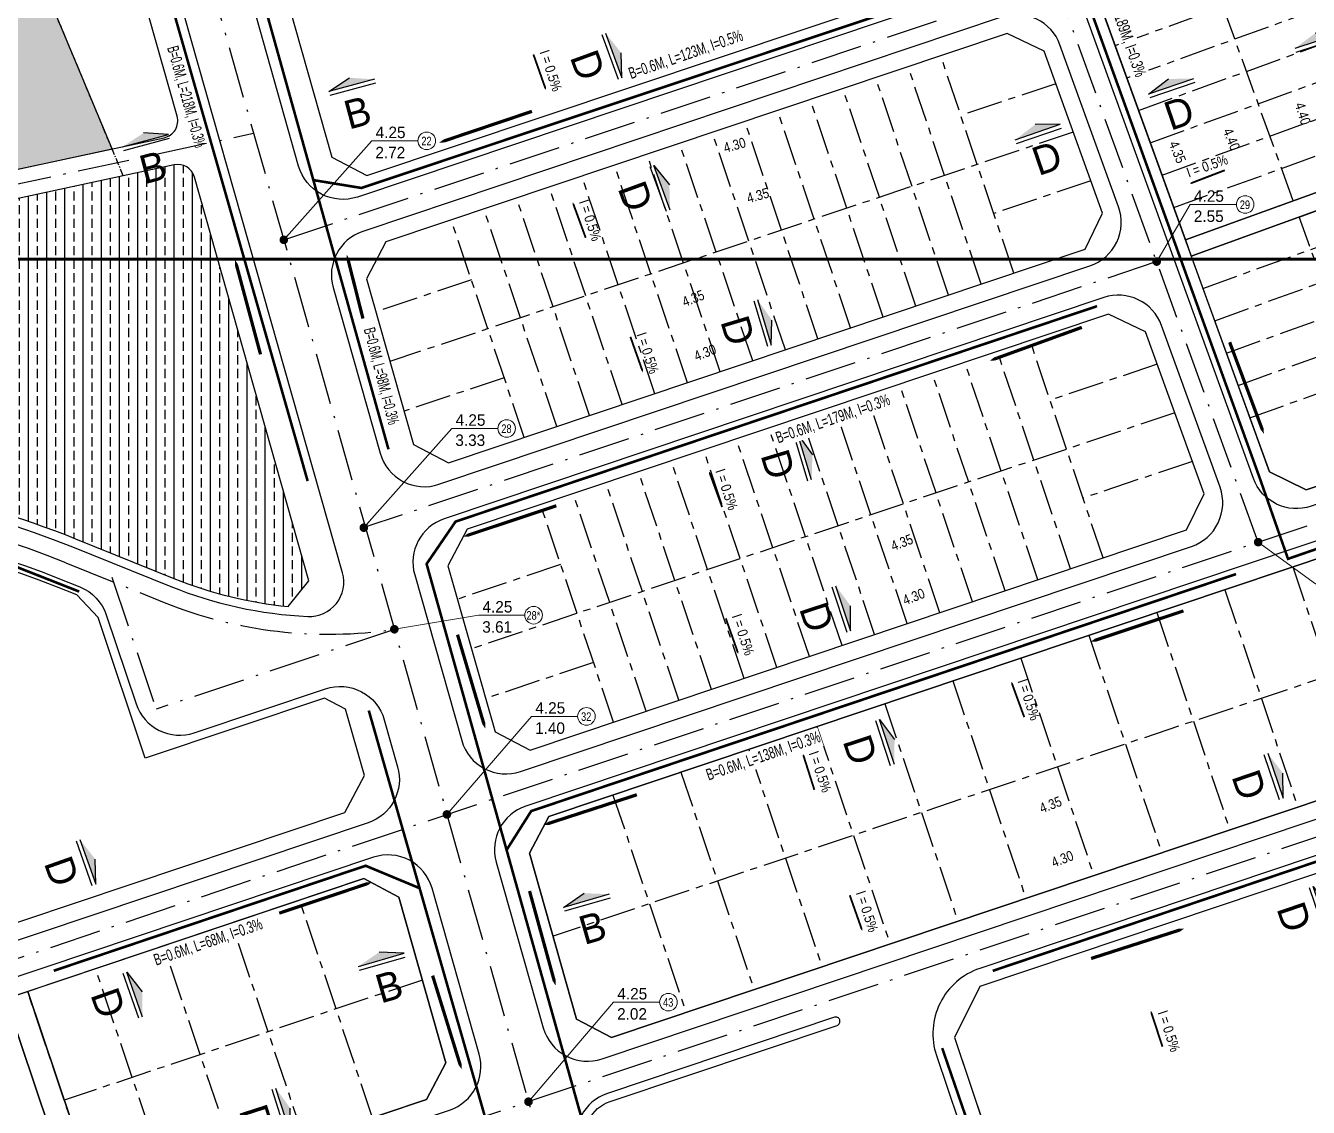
# Model space of a CAD drawing. Header units: metres. Extents: x 563124 to 573994, y 2062953 to 2068466.
# Drawn here: x 568413.4 to 568637, y 2066088.3 to 2066276.8 of the extents above; entities that cross this region are included whole.
import ezdxf
from ezdxf.enums import TextEntityAlignment as Align

# ---------------------------------------------------------------- set-up
doc = ezdxf.new("R2010")
doc.units = ezdxf.units.M
doc.linetypes.add('ACAD_ISO10W100', pattern=[18.5, 12, -3, 0.5, -3])
doc.linetypes.add('CENTER', pattern=[2, 1.25, -0.25, 0.25, -0.25])
for name, color, linetype in [('BoThamCo', 94, 'CONTINUOUS'), ('ChiaLo', 128, 'CENTER'), ('datOBt', 42, 'CONTINUOUS'), ('datoHonHop', 42, 'CONTINUOUS'), ('datOlienke', 42, 'CONTINUOUS'), ('datTruog', 134, 'CONTINUOUS'), ('do doc SN', 3, 'CONTINUOUS'), ('hacth', 7, 'CONTINUOUS'), ('Khung ban ve', 7, 'CONTINUOUS'), ('LogDg', 7, 'CONTINUOUS'), ('MC', 7, 'CONTINUOUS'), ('Nut tim', 7, 'CONTINUOUS'), ('thoatnuoc', 3, 'CONTINUOUS'), ('TimDg', 222, 'CONTINUOUS'), ('TNuoc', 7, 'CONTINUOUS'), ('ViaHeS', 32, 'CONTINUOUS')]:
    doc.layers.add(name, color=color, linetype=linetype)
doc.layers.add('caodotimduong', color=5, linetype='CONTINUOUS', lineweight=15)
doc.layers.add('TN', color=3, linetype='CONTINUOUS', lineweight=5)
doc.styles.add('IN', font='VHARIALN.ttf')
doc.styles.add('solo', font='VHARIALN.ttf')
doc.styles.add('STYLE3', font='VHBODO.ttf', dxfattribs={"width": 0.8, "height": 2.2})
doc.styles.add('text', font='VHARIALN.ttf')
doc.styles.add('VnBlackH', font='VHBLACK.ttf')
doc.linetypes.add('TN_WATER_SUPPLY', pattern='A,0.5,-0.2,["TN",Standard,S=0.1,R=0,X=-0.1,Y=-0.05],-0.2', length=0.9)
doc.dimstyles.new('kichthuocnut', dxfattribs={"dimtxt": 1.1, "dimasz": 0.5, "dimexe": 0.5, "dimexo": 0.5, "dimgap": 0.5, "dimtad": 1, "dimzin": 0, "dimdsep": 46, "dimtxsty": 'solo', "dimblk": 'BOXFILLED', "dimcen": 0.09, "dimdle": 1, "dimclrd": 256, "dimclre": 256, "dimclrt": 7, "dimadec": 0, "dimazin": 0, "dimtfac": 1, "dimtix": 1, "dimtofl": 0, "dimtmove": 1, "dimatfit": 3, "dimldrblk": 'ARCHTICK', "dimfxl": 1, "dimtfill": 1, "dimtfillclr": 2, "dimtolj": 1, "dimtzin": 0, "dimlwd": -1, "dimlwe": -1, "dimarcsym": 0})

# ---------------------------------------------------------------- blocks, each defined once
blk = doc.blocks.new('b')
at = {"layer": 'MC', "linetype": 'Continuous', "extrusion": (3.39823e-17, -4.39919e-09, 1)}
blk.add_hatch(color=6, dxfattribs=at).paths.add_polyline_path([(-717.1, 263.7), (-554.1, 209.3), (-880.1, 209.3)])
at = {"layer": 'MC', "linetype": 'Continuous', "extrusion": (-3.39823e-17, -4.39919e-09, 1)}
blk.add_hatch(color=6, dxfattribs=at).paths.add_polyline_path([(747, 263.7), (584, 209.3), (910, 209.3)])
at = {"layer": 'MC', "color": 6, "linetype": 'Continuous'}
for p, q in [((-880.1, 209.3, 0), (-554.1, 209.3, 0)), ((-880.1, 182.2, 0), (-554.1, 182.2, 0)), ((-554.1, 209.3, 0), (-717.1, 263.7, 0)), ((584, 209.3, 0), (747, 263.7, 0)), ((910, 209.3, 0), (584, 209.3, 0)), ((910, 182.2, 0), (584, 182.2, 0))]:
    blk.add_line(p, q, dxfattribs=at)
at = {"layer": 'MC', "style": 'VnBlackH'}
for rotation, p in [(0, (-715.6, -78.9)), (360, (737.6, -78.9))]:
    blk.add_text('b', height=196.9, rotation=rotation, dxfattribs=at).set_placement(p, align=Align.CENTER)
blk = doc.blocks.new('a')
at = {"layer": 'MC', "linetype": 'Continuous', "extrusion": (3.39823e-17, -4.39919e-09, 1)}
blk.add_hatch(color=6, dxfattribs=at).paths.add_polyline_path([(-964.2, 96.3), (-801.2, 42), (-1127.2, 42)])
at = {"layer": 'MC', "linetype": 'Continuous', "extrusion": (-3.39823e-17, -4.39919e-09, 1)}
blk.add_hatch(color=6, dxfattribs=at).paths.add_polyline_path([(992.3, 101.7), (829.3, 47.3), (1155.3, 47.3)])
at = {"layer": 'MC', "color": 6, "linetype": 'Continuous'}
for p, q in [((-801.2, 42, 0), (-964.2, 96.3, 0)), ((829.3, 47.3, 0), (992.3, 101.7, 0)), ((-1127.2, 42, 0), (-801.2, 42, 0)), ((-1127.2, 14.8, 0), (-801.2, 14.8, 0)), ((1155.3, 47.3, 0), (829.3, 47.3, 0)), ((1155.3, 20.2, 0), (829.3, 20.2, 0))]:
    blk.add_line(p, q, dxfattribs=at)
at = {"layer": 'MC', "style": 'VnBlackH'}
for rotation, p in [(0, (-962.7, -246.3)), (360, (990.2, -240.9))]:
    blk.add_text('a', height=196.9, rotation=rotation, dxfattribs=at).set_placement(p, align=Align.CENTER)
blk = doc.blocks.new('e')
at = {"layer": 'MC', "linetype": 'Continuous', "extrusion": (3.39823e-17, -4.39919e-09, 1)}
blk.add_hatch(color=6, dxfattribs=at).paths.add_polyline_path([(-473.5, 281.8), (-310.5, 227.4), (-636.5, 227.4)])
at = {"layer": 'MC', "linetype": 'Continuous', "extrusion": (-3.39823e-17, -4.39919e-09, 1)}
blk.add_hatch(color=6, dxfattribs=at).paths.add_polyline_path([(492.9, 281.8), (329.9, 227.4), (655.9, 227.4)])
at = {"layer": 'MC', "color": 6, "linetype": 'Continuous'}
for p, q in [((-310.5, 227.4, 0), (-473.5, 281.8, 0)), ((329.9, 227.4, 0), (492.9, 281.8, 0)), ((-636.5, 227.4, 0), (-310.5, 227.4, 0)), ((-636.5, 200.3, 0), (-310.5, 200.3, 0)), ((655.9, 227.4, 0), (329.9, 227.4, 0)), ((655.9, 200.3, 0), (329.9, 200.3, 0))]:
    blk.add_line(p, q, dxfattribs=at)
at = {"layer": 'MC', "style": 'VnBlackH'}
for rotation, p in [(0, (-472, -60.8)), (360, (486.2, -60.8))]:
    blk.add_text('d', height=196.9, rotation=rotation, dxfattribs=at).set_placement(p, align=Align.CENTER)
blk = doc.blocks.new('mt')
at = {"layer": 'TN', "linetype": 'Continuous'}
blk.add_lwpolyline([(6347, 0, 567, 567, 0), (-7039, 0, 2268, 0, 0), (-10714, 0, 0, 0, 0)], format="xyseb", dxfattribs=at)

msp = doc.modelspace()

# ---------------------------------------------------------------- hatches: boundary and pattern name
at = {"layer": 'hacth'}
h = msp.add_hatch(dxfattribs=at)
h.set_pattern_fill('BRASS', color=57, scale=0.5, angle=90, style=0)
h.paths.add_polyline_path([(568359.09, 2066256.948), (568360.185, 2066253.781), (568340.315, 2066246.91), (568339.22, 2066250.077)], flags=16)
h.paths.add_polyline_path([(568442.819, 2066250.432, 0.3954223), (568439.302, 2066252.545), (568382.417, 2066240.301, 0.0181571), (568378.37, 2066239.275), (568349.891, 2066230.943, 0.4262864), (568347.891, 2066227.104), (568356.485, 2066201.655), (568360.444, 2066198.883, -0.0996227), (568422.115, 2066187.364), (568439.249, 2066180.456, 0.071574), (568459.168, 2066175.575), (568462.793, 2066180.071)])
h.paths.add_polyline_path([(568342.637, 2066227.035, 0.1166768), (568341.784, 2066228.402), (568335.438, 2066234.686, 0.3028191), (568332.716, 2066235.217), (568317.63, 2066231.093, 0.056028), (568305.695, 2066226.343), (568262.81, 2066203.429, 0.3612887), (568261.363, 2066199.877, -0.011809), (568263.388, 2066192.916), (568266.934, 2066179.56, -0.0193472), (568267.95, 2066175.031), (568271.067, 2066173.479), (568286.52, 2066181.72), (568310.209, 2066189.997, -0.0630375), (568349.263, 2066198.333), (568351.294, 2066201.4)])
h.paths.add_polyline_path([(568321.14, 2066195.582, -1), (568318.077, 2066195.582, -1)], flags=16)
h.paths.add_polyline_path([(568413.88, 2066322.671), (568416.755, 2066326.704), (568419.18, 2066324.975), (568416.305, 2066320.942)], flags=24)
h.paths.add_polyline_path([(568341.892, 2066247.309), (568358.683, 2066253.115), (568357.421, 2066256.764), (568340.63, 2066250.957)], flags=24)
h.paths.add_polyline_path([(568320.418, 2066293.857), (568323.28, 2066287.337), (568330.147, 2066290.351), (568327.286, 2066296.871)], flags=24)
h.paths.add_polyline_path([(568432.941, 2066247.542), (568440.186, 2066249.48), (568438.248, 2066256.726), (568431.003, 2066254.787)], flags=9)
h.paths.add_polyline_path([(568367.857, 2066209.436), (568367.509, 2066202.324), (568375, 2066201.957), (568375.348, 2066209.069)], flags=24)
h.paths.add_polyline_path([(568309.343, 2066191.913), (568317.176, 2066191.913), (568317.176, 2066195.127), (568309.343, 2066195.127)], flags=24)
h.paths.add_polyline_path([(568309.398, 2066195.481), (568317.209, 2066195.481), (568317.209, 2066198.63), (568309.398, 2066198.63)], flags=24)
h.paths.add_polyline_path([(568318.005, 2066194.321), (568321.128, 2066194.321), (568321.128, 2066196.731), (568318.005, 2066196.731)], flags=24)
h = msp.add_hatch(dxfattribs=at)
h.set_pattern_fill('BRASS', color=57, scale=0.5, angle=90, style=0)
edge = h.paths.add_edge_path()
edge.add_line((568234.799, 2066267.869), (568232.225, 2066278.544))
edge.add_line((568232.225, 2066278.544), (568227.187, 2066278.888))
edge.add_line((568227.187, 2066278.888), (568224.265, 2066278.555))
edge.add_line((568224.265, 2066278.555), (568138.255, 2066248.525))
edge.add_line((568138.255, 2066248.525), (568131.525, 2066258.385))
edge.add_line((568131.525, 2066258.385), (568126.293, 2066270.091))
edge.add_line((568126.293, 2066270.091), (568119.492, 2066277.872))
edge.add_line((568119.492, 2066277.872), (568114.568, 2066284.564))
edge.add_line((568114.568, 2066284.564), (568111.862, 2066288.416))
edge.add_line((568111.862, 2066288.416), (568108.094, 2066295.332))
edge.add_line((568108.094, 2066295.332), (568103.736, 2066304.4))
edge.add_line((568103.736, 2066304.4), (568102.558, 2066306.85))
edge.add_line((568102.558, 2066306.85), (568098.717, 2066308.781))
edge.add_line((568098.717, 2066308.781), (568087.675, 2066315.185))
edge.add_line((568087.675, 2066315.185), (568082.61, 2066314.38))
edge.add_line((568082.61, 2066314.38), (568082.311, 2066314.099))
edge.add_line((568082.311, 2066314.099), (568079.898, 2066299.359))
edge.add_arc((568197.335, 2066280.133), 119, 170.7022, 193.43672)
edge.add_line((568081.592, 2066252.481), (568084.872, 2066241.618))
edge.add_line((568084.872, 2066241.618), (568089.87, 2066227.463))
edge.add_line((568089.87, 2066227.463), (568090.433, 2066225.917))
edge.add_arc((568202.25, 2066266.634), 119, 200.00841, 209.03546)
edge.add_line((568098.206, 2066208.877), (568103.484, 2066199.369))
edge.add_line((568103.484, 2066199.369), (568106.294, 2066198.406))
edge.add_line((568106.294, 2066198.406), (568124.125, 2066206.032))
edge.add_arc((568184.091, 2066065.817), 152.5, 103.41777, 113.15484, ccw=False)
edge.add_line((568148.703, 2066214.154), (568221.281, 2066231.468))
edge.add_line((568221.281, 2066231.468), (568239.486, 2066235.005))
edge.add_arc((568238.914, 2066237.95), 3, 280.99448, 373.53287)
edge.add_line((568241.831, 2066238.652), (568234.799, 2066267.869))
edge = h.paths.add_edge_path()
edge.add_line((568410.778, 2066297.692), (568408.907, 2066301.763))
edge.add_line((568408.907, 2066301.763), (568395.646, 2066296.809))
edge.add_line((568395.646, 2066296.809), (568386.627, 2066323.963))
edge.add_line((568386.627, 2066323.963), (568375.518, 2066321.158))
edge.add_line((568375.518, 2066321.158), (568368.701, 2066319.568))
edge.add_line((568368.701, 2066319.568), (568358.579, 2066318.298))
edge.add_line((568358.579, 2066318.298), (568309.336, 2066293.103))
edge.add_line((568309.336, 2066293.103), (568282.663, 2066285.207))
edge.add_line((568282.663, 2066285.207), (568271.62, 2066283.949))
edge.add_line((568271.62, 2066283.949), (568262.924, 2066280.934))
edge.add_line((568262.924, 2066280.934), (568245.6, 2066277.632))
edge.add_line((568245.6, 2066277.632), (568239.616, 2066278.04))
edge.add_line((568239.616, 2066278.04), (568241.595, 2066269.544))
edge.add_line((568241.595, 2066269.544), (568250.217, 2066233.723))
edge.add_arc((568392.65, 2066268.004), 146.5, 193.53287, 199.85973)
edge.add_line((568254.862, 2066218.235), (568257.737, 2066210.277))
edge.add_arc((568260.558, 2066211.297), 3, 199.85973, 298.11578)
edge.add_line((568261.972, 2066208.651), (568303.339, 2066230.753))
edge.add_arc((568332.792, 2066175.628), 62.5, 105.28852, 118.11578, ccw=False)
edge.add_line((568316.312, 2066235.916), (568332.554, 2066240.356))
edge.add_arc((568334.136, 2066234.568), 6, 45.27983, 105.28852, ccw=False)
edge.add_line((568338.358, 2066238.832), (568341.821, 2066235.403))
edge.add_arc((568343.932, 2066237.534), 3, 225.27983, 269.99971)
edge.add_arc((568343.932, 2066237.534), 3, 269.99971, 286.30827)
edge.add_line((568344.774, 2066234.655), (568376.966, 2066244.074))
edge.add_arc((568394.517, 2066184.088), 62.5, 102.14743, 106.30827, ccw=False)
edge.add_line((568381.365, 2066245.189), (568428.468, 2066255.328))
edge.add_line((568428.468, 2066255.328), (568410.778, 2066297.692))

# ---------------------------------------------------------------- linework, layer by layer
at = {"layer": 'BoThamCo'}
for points in [[(568583.434, 2066293.042), (568576.454, 2066312.339), (568569.935, 2066315.708), (568462.842, 2066286.091), (568459.389, 2066279.949), (568466.786, 2066253.891), (568472.891, 2066250.671), (568580.394, 2066286.749)], [(568654.202, 2066250.266), (568653.181, 2066253.087), (568615.566, 2066239.483), (568616.587, 2066236.661)], [(568413.755, 2066108.468), (568409.963, 2066107.195), (568422.689, 2066069.274), (568426.482, 2066070.546)]]:
    msp.add_lwpolyline(points, close=True, dxfattribs=at)
at = {"layer": 'caodotimduong', "color": 5, "ltscale": 75}
for centre in [(568483.318, 2066256.746), (568625.983, 2066245.648), (568497.254, 2066206.602), (568501.945, 2066174.047), (568511.157, 2066156.412), (568525.449, 2066106.597)]:
    msp.add_circle(centre, 1.532, dxfattribs=at)
at = {"layer": 'ChiaLo', "elevation": 0}
msp.add_lwpolyline([(568430.427, 2066250.635), (568410.778, 2066297.692), (568408.907, 2066301.763), (568395.646, 2066296.809), (568386.627, 2066323.963), (568375.518, 2066321.158), (568368.701, 2066319.568), (568358.579, 2066318.298), (568309.336, 2066293.103), (568282.663, 2066285.207), (568271.62, 2066283.949), (568262.924, 2066280.934)], dxfattribs=at)
at = {"layer": 'ChiaLo', "ltscale": 5}
for points in [[(568634.374, 2066246.285), (568618.048, 2066291.423)], [(568603.322, 2066273.336), (568640.937, 2066286.941)], [(568605.363, 2066267.694), (568642.978, 2066281.299)], [(568607.403, 2066262.052), (568645.019, 2066275.657)], [(568585.647, 2066233.662), (568572.92, 2066271.583)], [(568579.959, 2066231.753), (568567.232, 2066269.674)], [(568609.444, 2066256.409), (568647.059, 2066270.014)], [(568574.27, 2066229.844), (568561.544, 2066267.765)], [(568592.959, 2066266.705), (568576.42, 2066261.155)], [(568568.582, 2066227.935), (568555.856, 2066265.856)], [(568611.485, 2066250.767), (568649.1, 2066264.372)], [(568562.894, 2066226.026), (568550.168, 2066263.947)], [(568551.517, 2066222.208), (568538.791, 2066260.129)], [(568557.206, 2066224.117), (568544.479, 2066262.038)], [(568596.021, 2066258.239), (568476.899, 2066218.263)], [(568545.829, 2066220.299), (568533.103, 2066258.22)], [(568613.525, 2066245.125), (568651.141, 2066258.73)], [(568540.141, 2066218.39), (568527.415, 2066256.312)], [(568534.453, 2066216.481), (568521.726, 2066254.403)], [(568528.764, 2066214.572), (568516.038, 2066252.494)], [(568615.566, 2066239.483), (568653.181, 2066253.087)], [(568517.388, 2066210.754), (568504.662, 2066248.676)], [(568523.076, 2066212.663), (568510.35, 2066250.585)], [(568599.083, 2066249.774), (568582.147, 2066244.09)], [(568616.587, 2066236.661), (568654.202, 2066250.266)], [(568511.7, 2066208.845), (568498.974, 2066246.767)], [(568506.012, 2066206.936), (568493.285, 2066244.858)], [(568618.627, 2066231.019), (568656.243, 2066244.624)], [(568500.323, 2066205.027), (568487.597, 2066242.949)], [(568650.862, 2066200.697), (568635.394, 2066243.464)], [(568620.668, 2066225.377), (568658.283, 2066238.982)], [(568622.709, 2066219.735), (568660.324, 2066233.339)], [(568491.097, 2066232.521), (568474.439, 2066226.93)], [(568624.749, 2066214.092), (568662.365, 2066227.697)], [(568601.212, 2066184.035), (568588.485, 2066221.956)], [(568626.79, 2066208.45), (568664.405, 2066222.055)], [(568595.523, 2066182.126), (568582.797, 2066220.048)], [(568589.835, 2066180.217), (568577.109, 2066218.139)], [(568610.651, 2066217.792), (568591.985, 2066211.528)], [(568496.824, 2066215.456), (568479.36, 2066209.595)], [(568584.147, 2066178.308), (568571.421, 2066216.23)], [(568578.459, 2066176.399), (568565.732, 2066214.321)], [(568572.77, 2066174.49), (568560.044, 2066212.412)], [(568613.712, 2066209.326), (568491.115, 2066168.183)], [(568561.394, 2066170.672), (568548.668, 2066208.594)], [(568567.082, 2066172.581), (568554.356, 2066210.503)], [(568555.706, 2066168.763), (568542.98, 2066206.685)], [(568550.018, 2066166.854), (568537.291, 2066204.776)], [(568544.329, 2066164.946), (568531.603, 2066202.867)], [(568538.641, 2066163.037), (568525.915, 2066200.958)], [(568616.774, 2066200.861), (568597.712, 2066194.463)], [(568532.953, 2066161.128), (568520.227, 2066199.049)], [(568521.576, 2066157.31), (568508.85, 2066195.231)], [(568527.265, 2066159.219), (568514.538, 2066197.14)], [(568515.888, 2066155.401), (568503.162, 2066193.322)], [(568506.662, 2066182.894), (568488.655, 2066176.851)], [(568634.289, 2066182.478), (568647.015, 2066144.556)], [(568622.439, 2066178.501), (568635.165, 2066140.579)], [(568680.715, 2066176.962), (568505.331, 2066118.104)], [(568610.588, 2066174.524), (568623.314, 2066136.602)], [(568598.738, 2066170.547), (568611.464, 2066132.625)], [(568586.887, 2066166.57), (568599.613, 2066128.648)], [(568512.388, 2066165.829), (568493.576, 2066159.516)], [(568575.037, 2066162.593), (568587.763, 2066124.672)], [(568563.186, 2066158.616), (568575.912, 2066120.695)], [(568551.336, 2066154.639), (568564.062, 2066116.718)], [(568539.485, 2066150.662), (568552.212, 2066112.741)], [(568527.635, 2066146.685), (568540.361, 2066108.764)], [(568515.784, 2066142.708), (568528.511, 2066104.787)], [(568473.884, 2066086.454), (568461.157, 2066124.376)], [(568462.033, 2066082.477), (568449.307, 2066120.399)], [(568450.183, 2066078.5), (568437.456, 2066116.422)], [(568438.332, 2066074.523), (568425.606, 2066112.445)], [(568482.553, 2066110.46), (568420.118, 2066089.507)], [(568426.482, 2066070.546), (568413.755, 2066108.468)], [(568422.689, 2066069.274), (568409.963, 2066107.195)]]:
    msp.add_lwpolyline(points, dxfattribs=at)
at = {"layer": 'datOBt'}
for points in [[(568682.779, 2066156.558), (568685.819, 2066162.851), (568675.611, 2066191.073), (568669.17, 2066194.184), (568504.604, 2066138.956), (568501.229, 2066132.555), (568509.434, 2066103.653), (568515.539, 2066100.434)], [(568486.655, 2066096.008), (568478.451, 2066124.911), (568472.345, 2066128.13), (568413.755, 2066108.468), (568426.482, 2066070.546), (568483.281, 2066089.608)], [(568409.963, 2066107.195), (568351.185, 2066087.469), (568348.035, 2066081.138), (568357.58, 2066052.697), (568363.911, 2066049.548), (568422.689, 2066069.274)]]:
    msp.add_lwpolyline(points, close=True, dxfattribs=at)
at = {"layer": 'datoHonHop', "linetype": 'ByBlock'}
msp.add_lwpolyline([(568689.251, 2066076.314, -0.1211185), (568699.164, 2066098.556, 0.2573061), (568702.176, 2066117.626), (568693.302, 2066142.16), (568686.862, 2066145.271), (568579.734, 2066109.319), (568575.325, 2066100.456), (568597.596, 2066034.093), (568647.001, 2066050.673, 0.0079745), (568676.533, 2066061.111, 0.2651941)], format="xyb", close=True, dxfattribs=at)
at = {"layer": 'datOlienke'}
for points in [[(568636.856, 2066298.226), (568599.24, 2066284.621), (568615.566, 2066239.483), (568653.181, 2066253.087)], [(568598.085, 2066237.836), (568601.125, 2066244.129), (568590.918, 2066272.35), (568584.477, 2066275.461), (568476.172, 2066239.115), (568472.797, 2066232.714), (568481.002, 2066203.811), (568487.107, 2066200.592)], [(568654.202, 2066250.266), (568616.587, 2066236.661), (568630.196, 2066199.034), (568636.636, 2066195.923), (568665.088, 2066205.471), (568668.127, 2066211.764)], [(568618.816, 2066195.216), (568608.609, 2066223.437), (568602.168, 2066226.548), (568490.388, 2066189.035), (568487.013, 2066182.635), (568495.218, 2066153.732), (568501.323, 2066150.513), (568615.777, 2066188.923)]]:
    msp.add_lwpolyline(points, close=True, dxfattribs=at)
at = {"layer": 'datTruog', "linetype": 'ByBlock'}
msp.add_lwpolyline([(568472.439, 2066146.088), (568469.156, 2066157.653), (568465.493, 2066159.585), (568434.26, 2066149.103), (568426.032, 2066173.622), (568422.295, 2066177.588), (568418.75, 2066179.017, 0.1713105), (568318.991, 2066183.4), (568315.823, 2066177.125), (568341.036, 2066101.995), (568347.367, 2066098.846), (568469.065, 2066139.687)], format="xyb", close=True, dxfattribs=at)
at = {"layer": 'do doc SN', "color": 7}
for points in [[(568501.913, 2066271.8, 0.332, 0.332, 0), (568503.776, 2066266.529, 0.83, 0, 0), (568504.102, 2066265.606, 0, 0, 0)], [(568622.423, 2066251.611, 0.332, 0.332, 0), (568617.204, 2066249.606, 0.83, 0, 0), (568616.29, 2066249.255, 0, 0, 0)], [(568511.024, 2066239.84, 0.332, 0.332, 0), (568509.103, 2066245.09, 0.83, 0, 0), (568508.767, 2066246.01, 0, 0, 0)], [(568518.82, 2066222.582, 0.332, 0.332, 0), (568520.683, 2066217.311, 0.83, 0, 0), (568521.01, 2066216.388, 0, 0, 0)], [(568534.806, 2066192.91, 0.332, 0.332, 0), (568532.885, 2066198.16, 0.83, 0, 0), (568532.549, 2066199.08, 0, 0, 0)], [(568535.448, 2066173.494, 0.332, 0.332, 0), (568537.311, 2066168.224, 0.83, 0, 0), (568537.637, 2066167.3, 0, 0, 0)], [(568587.473, 2066156.277, 0.332, 0.332, 0), (568585.552, 2066161.526, 0.83, 0, 0), (568585.216, 2066162.446, 0, 0, 0)], [(568557.05, 2066125.242, 0.332, 0.332, 0), (568558.913, 2066119.971, 0.83, 0, 0), (568559.239, 2066119.048, 0, 0, 0)], [(568611.57, 2066098.838, 0.332, 0.332, 0), (568609.824, 2066104.149, 0.83, 0, 0), (568609.518, 2066105.079, 0, 0, 0)]]:
    msp.add_lwpolyline(points, format="xyseb", dxfattribs=at)
at = {"layer": 'Khung ban ve', "color": 250, "const_width": 0.5}
msp.add_lwpolyline([(569223.928, 2066236.109), (567973.928, 2066236.109)], dxfattribs=at)
at = {"layer": 'LogDg'}
msp.add_lwpolyline([(568514.8, 2066090.692, 0.4004581), (568509.649, 2066080.923), (568512.178, 2066072.014, 0.4142136), (568513.104, 2066071.497, 0.4142136), (568513.621, 2066072.424), (568511.092, 2066081.333, -0.4004581), (568515.277, 2066089.27), (568554.845, 2066102.549, 0.4142136), (568555.317, 2066103.498, 0.4142136), (568554.368, 2066103.971), (568514.8, 2066090.692)], format="xyb", dxfattribs=at)
at = {"layer": 'thoatnuoc', "linetype": 'TN_WATER_SUPPLY', "ltscale": 10, "const_width": 0.455}
for points in [[(568462.563, 2066197.436), (568410.936, 2066378.255), (568403.235, 2066407)], [(568585.796, 2066316.264), (568628.466, 2066198.114), (568633.45, 2066183.872), (568668.238, 2066195.941), (568679.395, 2066193.107)], [(568476.646, 2066202.974), (568450.436, 2066296.897)], [(568580.305, 2066284.696), (568471.924, 2066248.523), (568463.565, 2066249.893)], [(568600.171, 2066227.925), (568488.343, 2066190.369), (568483.292, 2066182.99), (568497.237, 2066133.125)], [(568422.735, 2066178.169), (568407.377, 2066184.212), (568393.275, 2066187.618), (568376.792, 2066190.036), (568358.075, 2066190.802), (568331.882, 2066187.604), (568316.965, 2066183.512), (568313.641, 2066177.877), (568305.139, 2066174.789)], [(568624.396, 2066181.221), (568501.527, 2066139.908), (568497.237, 2066133.125)], [(568581.978, 2066112.056), (568688.06, 2066147.848), (568696.509, 2066145.205)], [(568482.07, 2066126.467), (568472.668, 2066130.378), (568418.294, 2066112.07)], [(568573.169, 2066098.588), (568577.991, 2066084.585), (568577.312, 2066079.719), (568573.799, 2066075.418), (568524.306, 2066059.273), (568519.746, 2066053.158)]]:
    msp.add_lwpolyline(points, dxfattribs=at)
at = {"layer": 'thoatnuoc', "color": 4, "linetype": 'TN_WATER_SUPPLY', "ltscale": 10, "const_width": 0.455}
for points in [[(568473.214, 2066157.433), (568517.427, 2066002.84)], [(568497.237, 2066133.125), (568531.98, 2066008.892)]]:
    msp.add_lwpolyline(points, dxfattribs=at)
at = {"layer": 'TimDg', "linetype": 'ACAD_ISO10W100', "ltscale": 0.75}
for points in [[(568428.401, 2066180.708), (568436.14, 2066157.645)], [(568477.676, 2066171.584), (568436.14, 2066157.645)]]:
    msp.add_lwpolyline(points, dxfattribs=at)
at = {"layer": 'ViaHeS'}
for points in [[(568261.972, 2066208.651), (568303.339, 2066230.753, -0.056028), (568316.312, 2066235.916), (568332.554, 2066240.356, -0.2679898), (568338.358, 2066238.832), (568341.821, 2066235.403, 0.1976421), (568343.932, 2066234.534, 0.0712799), (568344.774, 2066234.655), (568376.966, 2066244.074, -0.0181571), (568381.365, 2066245.189), (568428.468, 2066255.328), (568410.778, 2066297.692), (568408.907, 2066301.763), (568395.646, 2066296.809), (568386.627, 2066323.963), (568375.518, 2066321.158), (568368.701, 2066319.568), (568358.579, 2066318.298), (568309.336, 2066293.103), (568282.663, 2066285.207), (568271.62, 2066283.949), (568262.924, 2066280.934)], [(568360.444, 2066198.883, -0.0996227), (568422.115, 2066187.364), (568439.249, 2066180.456, 0.071574), (568459.168, 2066175.575), (568462.793, 2066180.071), (568442.819, 2066250.432, 0.3954223), (568439.302, 2066252.545), (568382.417, 2066240.301, 0.0181571), (568378.37, 2066239.275), (568349.891, 2066230.943, 0.4262864), (568347.891, 2066227.104), (568356.485, 2066201.655)]]:
    msp.add_lwpolyline(points, format="xyb", dxfattribs=at)

# ---------------------------------------------------------------- block references
at = {"layer": 'MC', "zscale": 0.0254}
for name, p, xscale, yscale, rotation in [('a', (568662.204, 2066280.82), 0.0254, 0.0254, 18.21907401625137), ('e', (568514.597, 2066258.351), 0.0254, 0.0254, 290.0409294111341), ('b', (568453.281, 2066256.352), 0.02539999996791932, 0.02540000000731702, 14.97786974121246), ('e', (568603.081, 2066256.709), 0.0254, 0.0254, 18.90350981980169), ('e', (568540.089, 2066211.913), 0.0254, 0.0254, 286.7182144249013), ('e', (568554.151, 2066162.032), 0.0254, 0.0254, 288.1863722780787), ('e', (568629.656, 2066132.826), 0.0254, 0.0254, 288.8209113926374), ('e', (568422.79, 2066117.793), 0.0254, 0.0254, 289.4616722131844), ('b', (568494.358, 2066113.908), 0.0254, 0.0254, 16.06323550562668), ('e', (568456.417, 2066074.461), 0.0254, 0.0254, 287.870423051264)]:
    msp.add_blockref(name, p, dxfattribs=dict(at, xscale=xscale, yscale=yscale, rotation=rotation))
at = {"layer": 'thoatnuoc', "zscale": 0.001}
for p, xscale, yscale, rotation in [((568495.644, 2066259.854), 0.001, 0.001, 18.62875110285226), ((568472.017, 2066226.479), 0.001, 0.001, 284.1942407651457), ((568452.694, 2066225.644), 0.001, 0.001, 285.047680813013), ((568591.536, 2066222.06), 0.001, 0.001, 19.91595961587905), ((568625.502, 2066215.694), 0.001, 0.001, 110.4900656071436), ((568499.881, 2066191.123), 0.001, 0.001, 18.41434494923577), ((568609.205, 2066172.796), 0.001, 0.001, 18.41432283684432), ((568490.483, 2066164.568), 0.001, 0.001, 106.459017292856), ((568513.906, 2066140.79), 0.001, 0.001, 17.9839451136256), ((568463.623, 2066124.121), 0.001, 0.001, 198.5101698368956), ((568502.921, 2066119.848), 0.001, 0.001, 105.367917638486), ((568605.172, 2066116.153), 0.001, 0.001, 197.8302838727664), ((568486.215, 2066105.164), 0.000999999999999909, 0.001000000000000334, 107.1720715033813)]:
    msp.add_blockref('mt', p, dxfattribs=dict(at, xscale=xscale, yscale=yscale, rotation=rotation))

# ---------------------------------------------------------------- texts
at = {"layer": 'caodotimduong', "color": 7, "ltscale": 75, "style": 'STYLE3'}
for s, p in [('4.25', (568477.014, 2066257.217)), ('2.72', (568476.969, 2066253.703)), ('4.25', (568619.678, 2066246.119)), ('2.55', (568619.634, 2066242.605)), ('4.25', (568490.949, 2066207.073)), ('3.33', (568490.905, 2066203.559)), ('4.25', (568495.64, 2066174.518)), ('3.61', (568495.596, 2066171.004)), ('4.25', (568504.852, 2066156.883)), ('1.40', (568504.808, 2066153.369)), ('4.25', (568519.144, 2066107.068)), ('2.02', (568519.1, 2066103.554))]:
    msp.add_text(s, height=2, rotation=359.99998, dxfattribs=at).set_placement(p, align=Align.CENTER)
at = {"layer": 'do doc SN', "color": 7, "style": 'IN'}
for s, rotation, p in [('i = 0.5%%%', 288.21137, (568502.95, 2066272.224)), ('4.40', 287.50065, (568634.614, 2066263.092)), ('4.40', 292.26791, (568622.06, 2066258.485)), ('4.30', 15.80738, (568535.345, 2066254.633)), ('4.35', 292.26791, (568612.645, 2066256.264)), ('i = 0.5%%%', 19.34103, (568616.139, 2066250.308)), ('i = 0.5%%%', 288.42195, (568509.822, 2066246.144)), ('4.35', 15.80738, (568539.402, 2066245.851)), ('4.35', 21.29562, (568528.267, 2066227.772)), ('i = 0.5%%%', 288.21137, (568519.858, 2066223.006)), ('4.30', 21.29562, (568530.328, 2066218.321)), ('i = 0.5%%%', 288.42195, (568533.604, 2066199.215)), ('4.35', 21.29562, (568564.644, 2066185.211)), ('4.30', 21.29562, (568566.705, 2066175.76)), ('i = 0.5%%%', 288.21137, (568536.486, 2066173.919)), ('i = 0.5%%%', 288.42195, (568586.271, 2066162.581)), ('4.35', 21.29562, (568590.559, 2066139.502)), ('4.30', 21.29562, (568592.621, 2066130.051)), ('i = 0.5%%%', 288.21137, (568558.087, 2066125.666)), ('i = 0.5%%%', 288.21137, (568610.717, 2066104.804))]:
    msp.add_text(s, height=1.75, rotation=rotation, dxfattribs=at).set_placement(p)
at = {"layer": 'Nut tim', "color": 7, "ltscale": 75, "style": 'STYLE3', "width": 0.8}
for s, p in [('22', (568483.276, 2066255.955)), ('29', (568625.941, 2066244.856)), ('28', (568497.212, 2066205.81)), ('28*', (568501.903, 2066173.256)), ('32', (568511.115, 2066155.621)), ('43', (568525.407, 2066105.805))]:
    msp.add_text(s, height=1.5, rotation=0.00002, dxfattribs=at).set_placement(p, align=Align.CENTER)

# ---------------------------------------------------------------- leaders
at = {"layer": 'caodotimduong', "color": 5, "ltscale": 75}
for points in [[(568458.402, 2066239.48), (568473.728, 2066256.746), (568481.787, 2066256.746)], [(568610.557, 2066235.692), (568616.392, 2066245.648), (568624.451, 2066245.648)], [(568472.35, 2066189.311), (568487.663, 2066206.602), (568495.722, 2066206.602)], [(568628.248, 2066186.779), (568638.251, 2066179.528), (568646.31, 2066179.528)], [(568477.671, 2066171.602), (568492.354, 2066174.047), (568500.413, 2066174.047)], [(568486.834, 2066139.322), (568501.566, 2066156.412), (568509.625, 2066156.412)], [(568501.05, 2066089.242), (568515.858, 2066106.597), (568523.917, 2066106.597)]]:
    msp.add_leader(points, dimstyle='kichthuocnut', override={"dimasz": 1.5, "dimclrd": 5, "dimldrblk": 'Dot'}, dxfattribs=at)

# ---------------------------------------------------------------- next in the draw order: wipeouts: each hides what was drawn before it
for points in [[(568599.15, 2066287.127), (568606.177, 2066267.311), (568609.335, 2066268.431), (568602.309, 2066288.247)], [(568519.125, 2066266.67), (568538.995, 2066273.541), (568537.9, 2066276.708), (568518.03, 2066269.837)], [(568436.867, 2066274.061), (568442.557, 2066253.821), (568445.783, 2066254.728), (568440.093, 2066274.968)], [(568471.049, 2066225.463), (568476.318, 2066205.11), (568479.562, 2066205.95), (568474.293, 2066226.303)], [(568544.772, 2066203.176), (568564.642, 2066210.047), (568563.546, 2066213.214), (568543.676, 2066206.343)], [(568532.632, 2066144.402), (568552.502, 2066151.274), (568551.407, 2066154.441), (568531.537, 2066147.569)], [(568435.853, 2066111.972), (568455.723, 2066118.843), (568454.628, 2066122.01), (568434.758, 2066115.139)]]:
    msp.add_wipeout(points).translate(0, 0, 0).dxf.layer = 'TNuoc'

# ---------------------------------------------------------------- next in the draw order: linework, layer by layer
at = {"layer": 'do doc SN', "color": 7}
msp.add_lwpolyline([(568550.886, 2066143.61, 0.332, 0.332, 0), (568549.192, 2066148.938, 0.83, 0, 0), (568548.895, 2066149.871, 0, 0, 0)], format="xyseb", dxfattribs=at)
at = {"layer": 'LogDg'}
for points in [[(568589.872, 2066325.224), (568620.904, 2066336.448, -0.4142136), (568631.148, 2066331.646), (568673.753, 2066213.85, -0.4210432), (568668.776, 2066203.545), (568637.482, 2066193.043, -0.4074168), (568627.414, 2066197.906), (568585.07, 2066314.98, -0.4142136)], [(568459.184, 2066288.192), (568569.494, 2066318.699, -0.3917686), (568579.149, 2066313.709), (568586.215, 2066294.173, -0.4210432), (568581.237, 2066283.867), (568471.228, 2066246.949, -0.4281041), (568460.986, 2066252.348), (568453.62, 2066278.297, -0.4162015)], [(568489.418, 2066152.19, 0.4281041), (568499.66, 2066146.79), (568616.619, 2066186.041, 0.4210432), (568621.597, 2066196.347), (568611.391, 2066224.566, 0.4074168), (568601.323, 2066229.429), (568486.368, 2066190.851, 0.4004581), (568481.217, 2066181.082)], [(568500.584, 2066140.771, 0.4004581), (568495.433, 2066131.002), (568503.634, 2066102.111, 0.4281041), (568513.876, 2066096.711), (568686.467, 2066154.632, 0.4210432), (568691.445, 2066164.937), (568681.238, 2066193.156, 0.4074168), (568671.17, 2066198.019)]]:
    msp.add_lwpolyline(points, format="xyb", close=True, dxfattribs=at)
for points in [[(568088.348, 2066222.875, 0.0338726), (568095.583, 2066207.421), (568108.426, 2066184.285), (568154.595, 2066115.989, 0.3921699), (568165.188, 2066113.521), (568211.302, 2066139.838, -0.0071825), (568215.264, 2066142.024), (568287.124, 2066180.342), (568310.704, 2066188.581, -0.1818206), (568421.555, 2066185.973), (568438.688, 2066179.065, 0.0837549), (568462.572, 2066173.821, 0.5131316), (568468.637, 2066181.453), (568427.184, 2066327.483)], [(568593.7, 2066273.479, 0.4074168), (568583.631, 2066278.342), (568472.152, 2066240.93, 0.4004581), (568467.001, 2066231.161), (568475.202, 2066202.269, 0.4281041), (568485.444, 2066196.869), (568598.928, 2066234.954, 0.4210432), (568603.906, 2066245.26), (568593.7, 2066273.479)], [(568422.86, 2066178.977, -0.2193632), (568427.453, 2066174.103), (568432.66, 2066158.587, 0.4142136), (568442.789, 2066153.548), (568465.671, 2066161.226, -0.4281041), (568475.912, 2066155.827), (568478.236, 2066147.641, -0.4004581), (568473.085, 2066137.872), (568348.321, 2066096.002, -0.4142136), (568338.192, 2066101.041), (568313.149, 2066175.664, -0.4208282), (568317.708, 2066184.575, -0.1728138), (568419.311, 2066180.408), (568422.86, 2066178.977)], [(568570.948, 2066075.781), (568523.548, 2066059.874, 0.4004581), (568518.397, 2066050.105), (568526.782, 2066020.568, 0.4281041), (568545.984, 2066010.444), (568648.91, 2066044.985, 0.0088857), (568681.995, 2066056.747, 0.2781172), (568694.803, 2066072.948, -0.1470471), (568705.33, 2066096.621, 0.270704), (568708.976, 2066116.466), (568698.929, 2066144.243, 0.4074168), (568688.861, 2066149.106), (568579.728, 2066112.482, 0.4142136), (568572.169, 2066097.287), (568575.987, 2066085.911, -0.4142136), (568570.948, 2066075.781)], [(568492.452, 2066097.561), (568484.25, 2066126.453, 0.4281041), (568474.009, 2066131.853), (568350.23, 2066090.314, 0.4142136), (568345.191, 2066080.184), (568354.736, 2066051.743, 0.4142136), (568364.866, 2066046.704), (568487.301, 2066087.793, 0.4004581), (568492.452, 2066097.561)]]:
    msp.add_lwpolyline(points, format="xyb", dxfattribs=at)
at = {"layer": 'TimDg', "linetype": 'ACAD_ISO10W100', "ltscale": 0.75}
for points in [[(568628.248, 2066186.779), (568540.982, 2066428.055)], [(568414.779, 2066393.153), (568528.662, 2065991.973)], [(568458.402, 2066239.48), (568592.866, 2066284.605)], [(568610.557, 2066235.692), (568472.35, 2066189.311)], [(568706.63, 2066158.234), (568355.392, 2066040.36)]]:
    msp.add_lwpolyline(points, dxfattribs=at)
for points in [[(568338.847, 2066089.658), (568682.162, 2066204.873, 0.0508293), (568687.704, 2066207.383), (568920.216, 2066342.658)], [(568338.847, 2066089.658), (568682.162, 2066204.873, 0.0508293), (568687.704, 2066207.383), (568920.216, 2066342.658)], [(568342.365, 2066231.345), (568377.668, 2066241.674, -0.0181571), (568381.891, 2066242.745), (568453.123, 2066258.078)], [(568157.556, 2066105.711), (568212.789, 2066137.233, -0.0071825), (568216.676, 2066139.377), (568288.332, 2066177.586), (568311.693, 2066185.749, -0.1818206), (568420.433, 2066183.19), (568437.566, 2066176.283, 0.1343308), (568477.671, 2066171.602)]]:
    msp.add_lwpolyline(points, format="xyb", dxfattribs=at)
at = {"layer": 'ViaHeS'}
msp.add_line((568381.365, 2066245.189), (568437.554, 2066257.284), dxfattribs=at)
for points in [[(568636.636, 2066195.923), (568630.196, 2066199.034), (568587.891, 2066316.001), (568590.892, 2066322.403), (568619.104, 2066332.607), (568625.506, 2066329.606), (568668.127, 2066211.764), (568665.088, 2066205.471)], [(568472.891, 2066250.671), (568580.394, 2066286.749), (568583.434, 2066293.042), (568576.454, 2066312.339), (568569.935, 2066315.708), (568462.842, 2066286.091), (568459.389, 2066279.949), (568466.786, 2066253.891)], [(568487.107, 2066200.592), (568598.085, 2066237.836), (568601.125, 2066244.129), (568590.918, 2066272.35), (568584.477, 2066275.461), (568476.172, 2066239.115), (568472.797, 2066232.714), (568481.002, 2066203.811)], [(568608.609, 2066223.437), (568602.168, 2066226.548), (568490.388, 2066189.035), (568487.013, 2066182.635), (568495.218, 2066153.732), (568501.323, 2066150.513), (568615.777, 2066188.923), (568618.816, 2066195.216)], [(568515.539, 2066100.434), (568509.434, 2066103.653), (568501.229, 2066132.555), (568504.604, 2066138.956), (568669.17, 2066194.184), (568675.611, 2066191.073), (568685.819, 2066162.851), (568682.779, 2066156.558)], [(568486.655, 2066096.008), (568483.281, 2066089.608), (568363.911, 2066049.548), (568357.58, 2066052.697), (568348.035, 2066081.138), (568351.185, 2066087.469), (568472.345, 2066128.13), (568478.451, 2066124.911)]]:
    msp.add_lwpolyline(points, close=True, dxfattribs=at)
msp.add_lwpolyline([(568439.809, 2066261.036), (568421.021, 2066327.221)], dxfattribs=at)
for points in [[(568472.439, 2066146.088), (568469.156, 2066157.653), (568465.493, 2066159.585), (568434.26, 2066149.103), (568426.032, 2066173.622), (568422.295, 2066177.588), (568418.75, 2066179.017, 0.1713105), (568318.991, 2066183.4), (568315.823, 2066177.125), (568341.036, 2066101.995), (568347.367, 2066098.846), (568469.065, 2066139.687)], [(568583.279, 2066076.755), (568527.568, 2066058.059), (568524.193, 2066051.658), (568533.219, 2066019.864), (568541.767, 2066015.357), (568647.001, 2066050.673, 0.0079745), (568676.532, 2066061.111, 0.2651955), (568689.251, 2066076.314, -0.1211185), (568699.164, 2066098.556, 0.2573061), (568702.176, 2066117.626), (568693.302, 2066142.16), (568686.862, 2066145.271), (568579.734, 2066109.319), (568575.325, 2066100.456), (568583.279, 2066076.755)]]:
    msp.add_lwpolyline(points, format="xyb", close=True, dxfattribs=at)
msp.add_arc((568436.923, 2066260.217), 3, 282.14743, 15.84764, dxfattribs=at)

# ---------------------------------------------------------------- next in the draw order: texts
at = {"layer": 'do doc SN', "color": 7, "style": 'IN'}
msp.add_text('i = 0.5%%%', height=1.75, rotation=288.89163, dxfattribs=at).set_placement((568549.881, 2066149.999))
at = {"layer": 'TNuoc', "color": 7, "linetype": 'ByBlock', "style": 'text'}
for s, rotation, width, p in [('b=0.6m, l=189m, i=0.3%%%', 289.52451, 0.8, (568604.389, 2066277.84, 0)), ('b=0.6m, l=123m, i=0.5%%%', 19.07631, 0.8, (568528.453, 2066271.836, 0)), ('b=0.6m, l=218m, i=0.3%%%', 285.70308, 0.7, (568441.475, 2066264.446, 0)), ('b=0.6m, l=98m, i=0.3%%%', 284.516, 0.7, (568475.457, 2066215.755, 0)), ('b=0.6m, l=179m, i=0.3%%%', 19.07631, 0.8, (568554.099, 2066208.342, 0)), ('b=0.6m, l=138m, i=0.3%%%', 19.07631, 0.8, (568541.959, 2066149.568, 0)), ('b=0.6m, l=68m, i=0.3%%%', 19.07631, 0.8, (568445.181, 2066117.137, 0))]:
    msp.add_text(s, height=2, rotation=rotation, dxfattribs=dict(at, width=width)).set_placement(p, align=Align.MIDDLE_CENTER)

doc.saveas('drawing.dxf')
